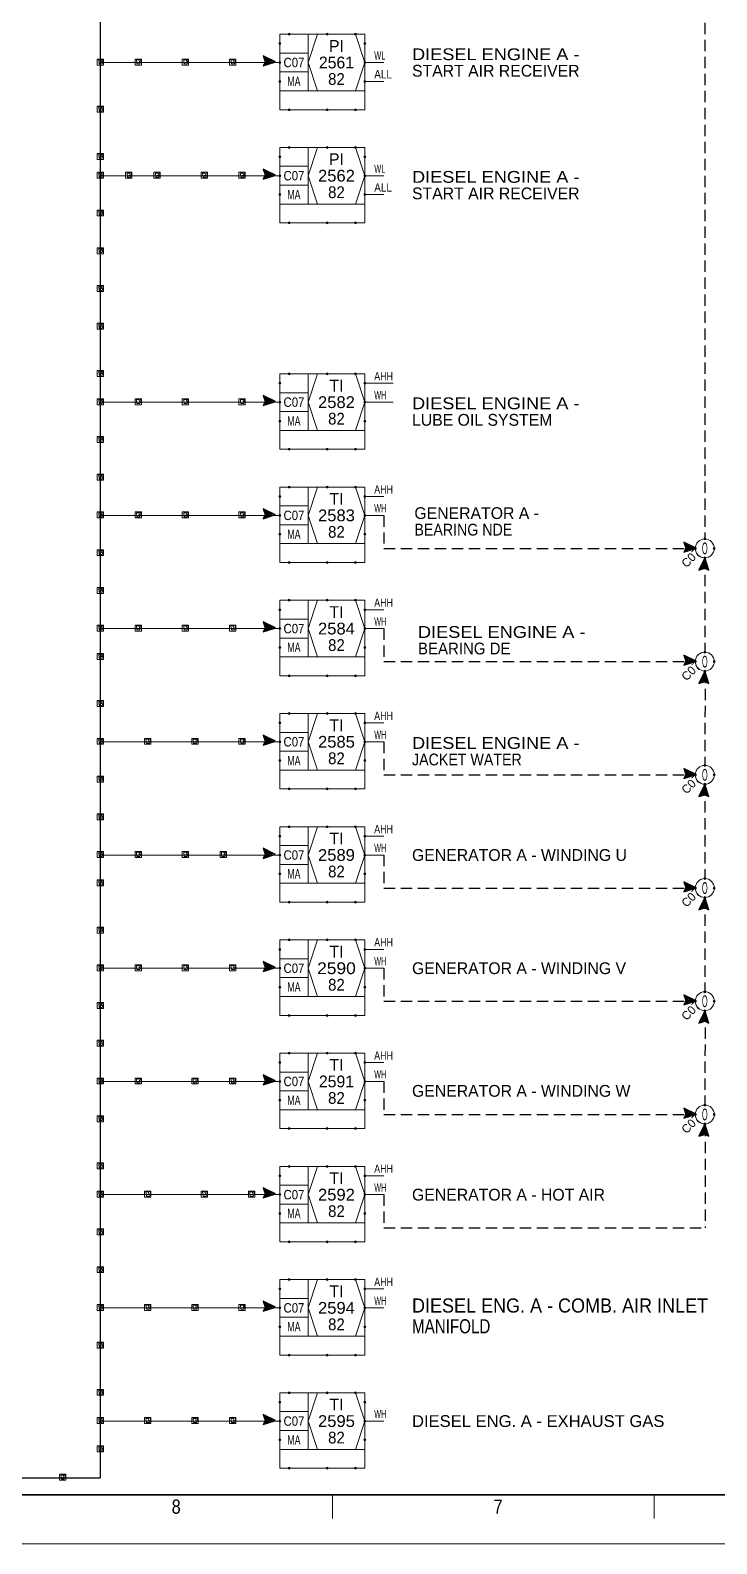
# Model space of a CAD drawing. Header units: millimetres. Extents: x 0 to 841, y 0 to 594.
# Drawn here: x 287.2 to 432.5, y 0 to 320.8 of the extents above; entities that cross this region are included whole.
import ezdxf
from ezdxf.enums import TextEntityAlignment as Align

# ---------------------------------------------------------------- set-up
doc = ezdxf.new("R2010")
doc.units = ezdxf.units.MM
doc.header["$LTSCALE"] = 0.8
doc.header["$PDMODE"] = 32
doc.header["$PDSIZE"] = 0.4
doc.linetypes.add('LONG_DASHED', pattern=[7.5, 6, -1.5])
doc.linetypes.add('MEDIUM_DASHED', pattern=[4.5, 3, -1.5])
for name, color, linetype, lineweight in [('1', 7, 'Continuous', 13), ('12', 7, 'Continuous', 35), ('14', 7, 'MEDIUM_DASHED', 25), ('46', 7, 'Continuous', 13), ('48', 7, 'Continuous', 13), ('50', 7, 'Continuous', 35), ('9', 7, 'Continuous', 13)]:
    doc.layers.add(name, color=color, linetype=linetype, lineweight=lineweight)
doc.layers.add('34', color=7, linetype='Continuous')
doc.layers.add('45', color=7, linetype='Continuous')

msp = doc.modelspace()

# ---------------------------------------------------------------- linework, layer by layer
at = {"layer": '1'}
for p, q in [((340, 314), (302, 314)), ((340, 290), (302, 290)), ((340, 242), (302, 242)), ((340, 218), (302, 218)), ((340, 194), (302, 194)), ((340, 170), (302, 170)), ((340, 146), (302, 146)), ((340, 122), (302, 122)), ((340, 98), (302, 98)), ((340, 74), (302, 74)), ((340, 50), (302, 50)), ((340, 26), (302, 26)), ((351.1362, 10.3819), (351.1362, 5.348)), ((419.2969, 10.3819), (419.2969, 5.348))]:
    msp.add_line(p, q, dxfattribs=at)
at = {"layer": '1', "lineweight": 25}
msp.add_line((132, 14), (302, 14), dxfattribs=at)
at = {"layer": '1', "lineweight": 35}
msp.add_line((648.9504, 10.3819), (10.3331, 10.3819), dxfattribs=at)
at = {"layer": '1', "lineweight": 25}
msp.add_lwpolyline([(302, 572), (302, 432), (302, 262), (302, 70), (302, 14)], dxfattribs=at)
at = {"layer": '1'}
for points in [[(301.9843, 314.0157), (302.2992, 314.0945), (302.2205, 314.5669), (301.6693, 314.5669), (301.748, 313.7008), (302.378, 313.7008), (302.6142, 314.3307), (302.378, 314.7244), (301.5118, 314.7244), (301.3543, 314.7244), (301.3543, 313.4646), (302.6929, 313.4646), (302.6929, 314.7244), (302.2205, 314.7244)], [(309.9843, 314.0157), (310.2992, 314.0945), (310.2205, 314.5669), (309.6693, 314.5669), (309.748, 313.7008), (310.378, 313.7008), (310.6142, 314.3307), (310.378, 314.7244), (309.5118, 314.7244), (309.3543, 314.7244), (309.3543, 313.4646), (310.6929, 313.4646), (310.6929, 314.7244), (310.2205, 314.7244)], [(319.9843, 314.0157), (320.2992, 314.0945), (320.2205, 314.5669), (319.6693, 314.5669), (319.748, 313.7008), (320.378, 313.7008), (320.6142, 314.3307), (320.378, 314.7244), (319.5118, 314.7244), (319.3543, 314.7244), (319.3543, 313.4646), (320.6929, 313.4646), (320.6929, 314.7244), (320.2205, 314.7244)], [(329.9843, 314.0157), (330.2992, 314.0945), (330.2205, 314.5669), (329.6693, 314.5669), (329.748, 313.7008), (330.378, 313.7008), (330.6142, 314.3307), (330.378, 314.7244), (329.5118, 314.7244), (329.3543, 314.7244), (329.3543, 313.4646), (330.6929, 313.4646), (330.6929, 314.7244), (330.2205, 314.7244)], [(301.9843, 304.0157), (302.2992, 304.0945), (302.2205, 304.5669), (301.6693, 304.5669), (301.748, 303.7008), (302.378, 303.7008), (302.6142, 304.3307), (302.378, 304.7244), (301.5118, 304.7244), (301.3543, 304.7244), (301.3543, 303.4646), (302.6929, 303.4646), (302.6929, 304.7244), (302.2205, 304.7244)], [(301.9843, 294.0157), (302.2992, 294.0945), (302.2205, 294.5669), (301.6693, 294.5669), (301.748, 293.7008), (302.378, 293.7008), (302.6142, 294.3307), (302.378, 294.7244), (301.5118, 294.7244), (301.3543, 294.7244), (301.3543, 293.4646), (302.6929, 293.4646), (302.6929, 294.7244), (302.2205, 294.7244)], [(301.9843, 290.0157), (302.2992, 290.0945), (302.2205, 290.5669), (301.6693, 290.5669), (301.748, 289.7008), (302.378, 289.7008), (302.6142, 290.3307), (302.378, 290.7244), (301.5118, 290.7244), (301.3543, 290.7244), (301.3543, 289.4646), (302.6929, 289.4646), (302.6929, 290.7244), (302.2205, 290.7244)], [(307.9843, 290.0157), (308.2992, 290.0945), (308.2205, 290.5669), (307.6693, 290.5669), (307.748, 289.7008), (308.378, 289.7008), (308.6142, 290.3307), (308.378, 290.7244), (307.5118, 290.7244), (307.3543, 290.7244), (307.3543, 289.4646), (308.6929, 289.4646), (308.6929, 290.7244), (308.2205, 290.7244)], [(313.9843, 290.0157), (314.2992, 290.0945), (314.2205, 290.5669), (313.6693, 290.5669), (313.748, 289.7008), (314.378, 289.7008), (314.6142, 290.3307), (314.378, 290.7244), (313.5118, 290.7244), (313.3543, 290.7244), (313.3543, 289.4646), (314.6929, 289.4646), (314.6929, 290.7244), (314.2205, 290.7244)], [(323.9843, 290.0157), (324.2992, 290.0945), (324.2205, 290.5669), (323.6693, 290.5669), (323.748, 289.7008), (324.378, 289.7008), (324.6142, 290.3307), (324.378, 290.7244), (323.5118, 290.7244), (323.3543, 290.7244), (323.3543, 289.4646), (324.6929, 289.4646), (324.6929, 290.7244), (324.2205, 290.7244)], [(331.9843, 290.0157), (332.2992, 290.0945), (332.2205, 290.5669), (331.6693, 290.5669), (331.748, 289.7008), (332.378, 289.7008), (332.6142, 290.3307), (332.378, 290.7244), (331.5118, 290.7244), (331.3543, 290.7244), (331.3543, 289.4646), (332.6929, 289.4646), (332.6929, 290.7244), (332.2205, 290.7244)], [(301.9843, 282.0157), (302.2992, 282.0945), (302.2205, 282.5669), (301.6693, 282.5669), (301.748, 281.7008), (302.378, 281.7008), (302.6142, 282.3307), (302.378, 282.7244), (301.5118, 282.7244), (301.3543, 282.7244), (301.3543, 281.4646), (302.6929, 281.4646), (302.6929, 282.7244), (302.2205, 282.7244)], [(301.9843, 274.0157), (302.2992, 274.0945), (302.2205, 274.5669), (301.6693, 274.5669), (301.748, 273.7008), (302.378, 273.7008), (302.6142, 274.3307), (302.378, 274.7244), (301.5118, 274.7244), (301.3543, 274.7244), (301.3543, 273.4646), (302.6929, 273.4646), (302.6929, 274.7244), (302.2205, 274.7244)], [(301.9843, 266.0157), (302.2992, 266.0945), (302.2205, 266.5669), (301.6693, 266.5669), (301.748, 265.7008), (302.378, 265.7008), (302.6142, 266.3307), (302.378, 266.7244), (301.5118, 266.7244), (301.3543, 266.7244), (301.3543, 265.4646), (302.6929, 265.4646), (302.6929, 266.7244), (302.2205, 266.7244)], [(301.9843, 258.0157), (302.2992, 258.0945), (302.2205, 258.5669), (301.6693, 258.5669), (301.748, 257.7008), (302.378, 257.7008), (302.6142, 258.3307), (302.378, 258.7244), (301.5118, 258.7244), (301.3543, 258.7244), (301.3543, 257.4646), (302.6929, 257.4646), (302.6929, 258.7244), (302.2205, 258.7244)], [(301.9843, 248.0157), (302.2992, 248.0945), (302.2205, 248.5669), (301.6693, 248.5669), (301.748, 247.7008), (302.378, 247.7008), (302.6142, 248.3307), (302.378, 248.7244), (301.5118, 248.7244), (301.3543, 248.7244), (301.3543, 247.4646), (302.6929, 247.4646), (302.6929, 248.7244), (302.2205, 248.7244)], [(301.9843, 242.0157), (302.2992, 242.0945), (302.2205, 242.5669), (301.6693, 242.5669), (301.748, 241.7008), (302.378, 241.7008), (302.6142, 242.3307), (302.378, 242.7244), (301.5118, 242.7244), (301.3543, 242.7244), (301.3543, 241.4646), (302.6929, 241.4646), (302.6929, 242.7244), (302.2205, 242.7244)], [(309.9843, 242.0157), (310.2992, 242.0945), (310.2205, 242.5669), (309.6693, 242.5669), (309.748, 241.7008), (310.378, 241.7008), (310.6142, 242.3307), (310.378, 242.7244), (309.5118, 242.7244), (309.3543, 242.7244), (309.3543, 241.4646), (310.6929, 241.4646), (310.6929, 242.7244), (310.2205, 242.7244)], [(319.9843, 242.0157), (320.2992, 242.0945), (320.2205, 242.5669), (319.6693, 242.5669), (319.748, 241.7008), (320.378, 241.7008), (320.6142, 242.3307), (320.378, 242.7244), (319.5118, 242.7244), (319.3543, 242.7244), (319.3543, 241.4646), (320.6929, 241.4646), (320.6929, 242.7244), (320.2205, 242.7244)], [(331.9843, 242.0157), (332.2992, 242.0945), (332.2205, 242.5669), (331.6693, 242.5669), (331.748, 241.7008), (332.378, 241.7008), (332.6142, 242.3307), (332.378, 242.7244), (331.5118, 242.7244), (331.3543, 242.7244), (331.3543, 241.4646), (332.6929, 241.4646), (332.6929, 242.7244), (332.2205, 242.7244)], [(301.9843, 234.0157), (302.2992, 234.0945), (302.2205, 234.5669), (301.6693, 234.5669), (301.748, 233.7008), (302.378, 233.7008), (302.6142, 234.3307), (302.378, 234.7244), (301.5118, 234.7244), (301.3543, 234.7244), (301.3543, 233.4646), (302.6929, 233.4646), (302.6929, 234.7244), (302.2205, 234.7244)], [(301.9843, 226.0157), (302.2992, 226.0945), (302.2205, 226.5669), (301.6693, 226.5669), (301.748, 225.7008), (302.378, 225.7008), (302.6142, 226.3307), (302.378, 226.7244), (301.5118, 226.7244), (301.3543, 226.7244), (301.3543, 225.4646), (302.6929, 225.4646), (302.6929, 226.7244), (302.2205, 226.7244)], [(301.9843, 218.0157), (302.2992, 218.0945), (302.2205, 218.5669), (301.6693, 218.5669), (301.748, 217.7008), (302.378, 217.7008), (302.6142, 218.3307), (302.378, 218.7244), (301.5118, 218.7244), (301.3543, 218.7244), (301.3543, 217.4646), (302.6929, 217.4646), (302.6929, 218.7244), (302.2205, 218.7244)], [(309.9843, 218.0157), (310.2992, 218.0945), (310.2205, 218.5669), (309.6693, 218.5669), (309.748, 217.7008), (310.378, 217.7008), (310.6142, 218.3307), (310.378, 218.7244), (309.5118, 218.7244), (309.3543, 218.7244), (309.3543, 217.4646), (310.6929, 217.4646), (310.6929, 218.7244), (310.2205, 218.7244)], [(319.9843, 218.0157), (320.2992, 218.0945), (320.2205, 218.5669), (319.6693, 218.5669), (319.748, 217.7008), (320.378, 217.7008), (320.6142, 218.3307), (320.378, 218.7244), (319.5118, 218.7244), (319.3543, 218.7244), (319.3543, 217.4646), (320.6929, 217.4646), (320.6929, 218.7244), (320.2205, 218.7244)], [(331.9843, 218.0157), (332.2992, 218.0945), (332.2205, 218.5669), (331.6693, 218.5669), (331.748, 217.7008), (332.378, 217.7008), (332.6142, 218.3307), (332.378, 218.7244), (331.5118, 218.7244), (331.3543, 218.7244), (331.3543, 217.4646), (332.6929, 217.4646), (332.6929, 218.7244), (332.2205, 218.7244)], [(301.9843, 210.0157), (302.2992, 210.0945), (302.2205, 210.5669), (301.6693, 210.5669), (301.748, 209.7008), (302.378, 209.7008), (302.6142, 210.3307), (302.378, 210.7244), (301.5118, 210.7244), (301.3543, 210.7244), (301.3543, 209.4646), (302.6929, 209.4646), (302.6929, 210.7244), (302.2205, 210.7244)], [(301.9843, 202.0157), (302.2992, 202.0945), (302.2205, 202.5669), (301.6693, 202.5669), (301.748, 201.7008), (302.378, 201.7008), (302.6142, 202.3307), (302.378, 202.7244), (301.5118, 202.7244), (301.3543, 202.7244), (301.3543, 201.4646), (302.6929, 201.4646), (302.6929, 202.7244), (302.2205, 202.7244)], [(301.9843, 194.0157), (302.2992, 194.0945), (302.2205, 194.5669), (301.6693, 194.5669), (301.748, 193.7008), (302.378, 193.7008), (302.6142, 194.3307), (302.378, 194.7244), (301.5118, 194.7244), (301.3543, 194.7244), (301.3543, 193.4646), (302.6929, 193.4646), (302.6929, 194.7244), (302.2205, 194.7244)], [(309.9843, 194.0157), (310.2992, 194.0945), (310.2205, 194.5669), (309.6693, 194.5669), (309.748, 193.7008), (310.378, 193.7008), (310.6142, 194.3307), (310.378, 194.7244), (309.5118, 194.7244), (309.3543, 194.7244), (309.3543, 193.4646), (310.6929, 193.4646), (310.6929, 194.7244), (310.2205, 194.7244)], [(319.9843, 194.0157), (320.2992, 194.0945), (320.2205, 194.5669), (319.6693, 194.5669), (319.748, 193.7008), (320.378, 193.7008), (320.6142, 194.3307), (320.378, 194.7244), (319.5118, 194.7244), (319.3543, 194.7244), (319.3543, 193.4646), (320.6929, 193.4646), (320.6929, 194.7244), (320.2205, 194.7244)], [(329.9843, 194.0157), (330.2992, 194.0945), (330.2205, 194.5669), (329.6693, 194.5669), (329.748, 193.7008), (330.378, 193.7008), (330.6142, 194.3307), (330.378, 194.7244), (329.5118, 194.7244), (329.3543, 194.7244), (329.3543, 193.4646), (330.6929, 193.4646), (330.6929, 194.7244), (330.2205, 194.7244)], [(301.9843, 188.0157), (302.2992, 188.0945), (302.2205, 188.5669), (301.6693, 188.5669), (301.748, 187.7008), (302.378, 187.7008), (302.6142, 188.3307), (302.378, 188.7244), (301.5118, 188.7244), (301.3543, 188.7244), (301.3543, 187.4646), (302.6929, 187.4646), (302.6929, 188.7244), (302.2205, 188.7244)], [(301.9843, 178.0157), (302.2992, 178.0945), (302.2205, 178.5669), (301.6693, 178.5669), (301.748, 177.7008), (302.378, 177.7008), (302.6142, 178.3307), (302.378, 178.7244), (301.5118, 178.7244), (301.3543, 178.7244), (301.3543, 177.4646), (302.6929, 177.4646), (302.6929, 178.7244), (302.2205, 178.7244)], [(301.9843, 170.0157), (302.2992, 170.0945), (302.2205, 170.5669), (301.6693, 170.5669), (301.748, 169.7008), (302.378, 169.7008), (302.6142, 170.3307), (302.378, 170.7244), (301.5118, 170.7244), (301.3543, 170.7244), (301.3543, 169.4646), (302.6929, 169.4646), (302.6929, 170.7244), (302.2205, 170.7244)], [(311.9843, 170.0157), (312.2992, 170.0945), (312.2205, 170.5669), (311.6693, 170.5669), (311.748, 169.7008), (312.378, 169.7008), (312.6142, 170.3307), (312.378, 170.7244), (311.5118, 170.7244), (311.3543, 170.7244), (311.3543, 169.4646), (312.6929, 169.4646), (312.6929, 170.7244), (312.2205, 170.7244)], [(321.9843, 170.0157), (322.2992, 170.0945), (322.2205, 170.5669), (321.6693, 170.5669), (321.748, 169.7008), (322.378, 169.7008), (322.6142, 170.3307), (322.378, 170.7244), (321.5118, 170.7244), (321.3543, 170.7244), (321.3543, 169.4646), (322.6929, 169.4646), (322.6929, 170.7244), (322.2205, 170.7244)], [(331.9843, 170.0157), (332.2992, 170.0945), (332.2205, 170.5669), (331.6693, 170.5669), (331.748, 169.7008), (332.378, 169.7008), (332.6142, 170.3307), (332.378, 170.7244), (331.5118, 170.7244), (331.3543, 170.7244), (331.3543, 169.4646), (332.6929, 169.4646), (332.6929, 170.7244), (332.2205, 170.7244)], [(301.9843, 162.0157), (302.2992, 162.0945), (302.2205, 162.5669), (301.6693, 162.5669), (301.748, 161.7008), (302.378, 161.7008), (302.6142, 162.3307), (302.378, 162.7244), (301.5118, 162.7244), (301.3543, 162.7244), (301.3543, 161.4646), (302.6929, 161.4646), (302.6929, 162.7244), (302.2205, 162.7244)], [(301.9843, 154.0157), (302.2992, 154.0945), (302.2205, 154.5669), (301.6693, 154.5669), (301.748, 153.7008), (302.378, 153.7008), (302.6142, 154.3307), (302.378, 154.7244), (301.5118, 154.7244), (301.3543, 154.7244), (301.3543, 153.4646), (302.6929, 153.4646), (302.6929, 154.7244), (302.2205, 154.7244)], [(301.9843, 146.0157), (302.2992, 146.0945), (302.2205, 146.5669), (301.6693, 146.5669), (301.748, 145.7008), (302.378, 145.7008), (302.6142, 146.3307), (302.378, 146.7244), (301.5118, 146.7244), (301.3543, 146.7244), (301.3543, 145.4646), (302.6929, 145.4646), (302.6929, 146.7244), (302.2205, 146.7244)], [(309.9843, 146.0157), (310.2992, 146.0945), (310.2205, 146.5669), (309.6693, 146.5669), (309.748, 145.7008), (310.378, 145.7008), (310.6142, 146.3307), (310.378, 146.7244), (309.5118, 146.7244), (309.3543, 146.7244), (309.3543, 145.4646), (310.6929, 145.4646), (310.6929, 146.7244), (310.2205, 146.7244)], [(319.9843, 146.0157), (320.2992, 146.0945), (320.2205, 146.5669), (319.6693, 146.5669), (319.748, 145.7008), (320.378, 145.7008), (320.6142, 146.3307), (320.378, 146.7244), (319.5118, 146.7244), (319.3543, 146.7244), (319.3543, 145.4646), (320.6929, 145.4646), (320.6929, 146.7244), (320.2205, 146.7244)], [(327.9843, 146.0157), (328.2992, 146.0945), (328.2205, 146.5669), (327.6693, 146.5669), (327.748, 145.7008), (328.378, 145.7008), (328.6142, 146.3307), (328.378, 146.7244), (327.5118, 146.7244), (327.3543, 146.7244), (327.3543, 145.4646), (328.6929, 145.4646), (328.6929, 146.7244), (328.2205, 146.7244)], [(301.9843, 140.0157), (302.2992, 140.0945), (302.2205, 140.5669), (301.6693, 140.5669), (301.748, 139.7008), (302.378, 139.7008), (302.6142, 140.3307), (302.378, 140.7244), (301.5118, 140.7244), (301.3543, 140.7244), (301.3543, 139.4646), (302.6929, 139.4646), (302.6929, 140.7244), (302.2205, 140.7244)], [(301.9843, 130.0157), (302.2992, 130.0945), (302.2205, 130.5669), (301.6693, 130.5669), (301.748, 129.7008), (302.378, 129.7008), (302.6142, 130.3307), (302.378, 130.7244), (301.5118, 130.7244), (301.3543, 130.7244), (301.3543, 129.4646), (302.6929, 129.4646), (302.6929, 130.7244), (302.2205, 130.7244)], [(301.9843, 122.0157), (302.2992, 122.0945), (302.2205, 122.5669), (301.6693, 122.5669), (301.748, 121.7008), (302.378, 121.7008), (302.6142, 122.3307), (302.378, 122.7244), (301.5118, 122.7244), (301.3543, 122.7244), (301.3543, 121.4646), (302.6929, 121.4646), (302.6929, 122.7244), (302.2205, 122.7244)], [(309.9843, 122.0157), (310.2992, 122.0945), (310.2205, 122.5669), (309.6693, 122.5669), (309.748, 121.7008), (310.378, 121.7008), (310.6142, 122.3307), (310.378, 122.7244), (309.5118, 122.7244), (309.3543, 122.7244), (309.3543, 121.4646), (310.6929, 121.4646), (310.6929, 122.7244), (310.2205, 122.7244)], [(319.9843, 122.0157), (320.2992, 122.0945), (320.2205, 122.5669), (319.6693, 122.5669), (319.748, 121.7008), (320.378, 121.7008), (320.6142, 122.3307), (320.378, 122.7244), (319.5118, 122.7244), (319.3543, 122.7244), (319.3543, 121.4646), (320.6929, 121.4646), (320.6929, 122.7244), (320.2205, 122.7244)], [(329.9843, 122.0157), (330.2992, 122.0945), (330.2205, 122.5669), (329.6693, 122.5669), (329.748, 121.7008), (330.378, 121.7008), (330.6142, 122.3307), (330.378, 122.7244), (329.5118, 122.7244), (329.3543, 122.7244), (329.3543, 121.4646), (330.6929, 121.4646), (330.6929, 122.7244), (330.2205, 122.7244)], [(301.9843, 114.0157), (302.2992, 114.0945), (302.2205, 114.5669), (301.6693, 114.5669), (301.748, 113.7008), (302.378, 113.7008), (302.6142, 114.3307), (302.378, 114.7244), (301.5118, 114.7244), (301.3543, 114.7244), (301.3543, 113.4646), (302.6929, 113.4646), (302.6929, 114.7244), (302.2205, 114.7244)], [(301.9843, 106.0157), (302.2992, 106.0945), (302.2205, 106.5669), (301.6693, 106.5669), (301.748, 105.7008), (302.378, 105.7008), (302.6142, 106.3307), (302.378, 106.7244), (301.5118, 106.7244), (301.3543, 106.7244), (301.3543, 105.4646), (302.6929, 105.4646), (302.6929, 106.7244), (302.2205, 106.7244)], [(301.9843, 98.0157), (302.2992, 98.0945), (302.2205, 98.5669), (301.6693, 98.5669), (301.748, 97.7008), (302.378, 97.7008), (302.6142, 98.3307), (302.378, 98.7244), (301.5118, 98.7244), (301.3543, 98.7244), (301.3543, 97.4646), (302.6929, 97.4646), (302.6929, 98.7244), (302.2205, 98.7244)], [(309.9843, 98.0157), (310.2992, 98.0945), (310.2205, 98.5669), (309.6693, 98.5669), (309.748, 97.7008), (310.378, 97.7008), (310.6142, 98.3307), (310.378, 98.7244), (309.5118, 98.7244), (309.3543, 98.7244), (309.3543, 97.4646), (310.6929, 97.4646), (310.6929, 98.7244), (310.2205, 98.7244)], [(321.9843, 98.0157), (322.2992, 98.0945), (322.2205, 98.5669), (321.6693, 98.5669), (321.748, 97.7008), (322.378, 97.7008), (322.6142, 98.3307), (322.378, 98.7244), (321.5118, 98.7244), (321.3543, 98.7244), (321.3543, 97.4646), (322.6929, 97.4646), (322.6929, 98.7244), (322.2205, 98.7244)], [(329.9843, 98.0157), (330.2992, 98.0945), (330.2205, 98.5669), (329.6693, 98.5669), (329.748, 97.7008), (330.378, 97.7008), (330.6142, 98.3307), (330.378, 98.7244), (329.5118, 98.7244), (329.3543, 98.7244), (329.3543, 97.4646), (330.6929, 97.4646), (330.6929, 98.7244), (330.2205, 98.7244)], [(301.9843, 90.0157), (302.2992, 90.0945), (302.2205, 90.5669), (301.6693, 90.5669), (301.748, 89.7008), (302.378, 89.7008), (302.6142, 90.3307), (302.378, 90.7244), (301.5118, 90.7244), (301.3543, 90.7244), (301.3543, 89.4646), (302.6929, 89.4646), (302.6929, 90.7244), (302.2205, 90.7244)], [(301.9843, 80.0157), (302.2992, 80.0945), (302.2205, 80.5669), (301.6693, 80.5669), (301.748, 79.7008), (302.378, 79.7008), (302.6142, 80.3307), (302.378, 80.7244), (301.5118, 80.7244), (301.3543, 80.7244), (301.3543, 79.4646), (302.6929, 79.4646), (302.6929, 80.7244), (302.2205, 80.7244)], [(301.9843, 74.0157), (302.2992, 74.0945), (302.2205, 74.5669), (301.6693, 74.5669), (301.748, 73.7008), (302.378, 73.7008), (302.6142, 74.3307), (302.378, 74.7244), (301.5118, 74.7244), (301.3543, 74.7244), (301.3543, 73.4646), (302.6929, 73.4646), (302.6929, 74.7244), (302.2205, 74.7244)], [(311.9843, 74.0157), (312.2992, 74.0945), (312.2205, 74.5669), (311.6693, 74.5669), (311.748, 73.7008), (312.378, 73.7008), (312.6142, 74.3307), (312.378, 74.7244), (311.5118, 74.7244), (311.3543, 74.7244), (311.3543, 73.4646), (312.6929, 73.4646), (312.6929, 74.7244), (312.2205, 74.7244)], [(323.9843, 74.0157), (324.2992, 74.0945), (324.2205, 74.5669), (323.6693, 74.5669), (323.748, 73.7008), (324.378, 73.7008), (324.6142, 74.3307), (324.378, 74.7244), (323.5118, 74.7244), (323.3543, 74.7244), (323.3543, 73.4646), (324.6929, 73.4646), (324.6929, 74.7244), (324.2205, 74.7244)], [(333.9843, 74.0157), (334.2992, 74.0945), (334.2205, 74.5669), (333.6693, 74.5669), (333.748, 73.7008), (334.378, 73.7008), (334.6142, 74.3307), (334.378, 74.7244), (333.5118, 74.7244), (333.3543, 74.7244), (333.3543, 73.4646), (334.6929, 73.4646), (334.6929, 74.7244), (334.2205, 74.7244)], [(301.9843, 66.0157), (302.2992, 66.0945), (302.2205, 66.5669), (301.6693, 66.5669), (301.748, 65.7008), (302.378, 65.7008), (302.6142, 66.3307), (302.378, 66.7244), (301.5118, 66.7244), (301.3543, 66.7244), (301.3543, 65.4646), (302.6929, 65.4646), (302.6929, 66.7244), (302.2205, 66.7244)], [(301.9843, 58.0157), (302.2992, 58.0945), (302.2205, 58.5669), (301.6693, 58.5669), (301.748, 57.7008), (302.378, 57.7008), (302.6142, 58.3307), (302.378, 58.7244), (301.5118, 58.7244), (301.3543, 58.7244), (301.3543, 57.4646), (302.6929, 57.4646), (302.6929, 58.7244), (302.2205, 58.7244)], [(301.9843, 50.0157), (302.2992, 50.0945), (302.2205, 50.5669), (301.6693, 50.5669), (301.748, 49.7008), (302.378, 49.7008), (302.6142, 50.3307), (302.378, 50.7244), (301.5118, 50.7244), (301.3543, 50.7244), (301.3543, 49.4646), (302.6929, 49.4646), (302.6929, 50.7244), (302.2205, 50.7244)], [(311.9843, 50.0157), (312.2992, 50.0945), (312.2205, 50.5669), (311.6693, 50.5669), (311.748, 49.7008), (312.378, 49.7008), (312.6142, 50.3307), (312.378, 50.7244), (311.5118, 50.7244), (311.3543, 50.7244), (311.3543, 49.4646), (312.6929, 49.4646), (312.6929, 50.7244), (312.2205, 50.7244)], [(321.9843, 50.0157), (322.2992, 50.0945), (322.2205, 50.5669), (321.6693, 50.5669), (321.748, 49.7008), (322.378, 49.7008), (322.6142, 50.3307), (322.378, 50.7244), (321.5118, 50.7244), (321.3543, 50.7244), (321.3543, 49.4646), (322.6929, 49.4646), (322.6929, 50.7244), (322.2205, 50.7244)], [(331.9843, 50.0157), (332.2992, 50.0945), (332.2205, 50.5669), (331.6693, 50.5669), (331.748, 49.7008), (332.378, 49.7008), (332.6142, 50.3307), (332.378, 50.7244), (331.5118, 50.7244), (331.3543, 50.7244), (331.3543, 49.4646), (332.6929, 49.4646), (332.6929, 50.7244), (332.2205, 50.7244)], [(301.9843, 42.0157), (302.2992, 42.0945), (302.2205, 42.5669), (301.6693, 42.5669), (301.748, 41.7008), (302.378, 41.7008), (302.6142, 42.3307), (302.378, 42.7244), (301.5118, 42.7244), (301.3543, 42.7244), (301.3543, 41.4646), (302.6929, 41.4646), (302.6929, 42.7244), (302.2205, 42.7244)], [(301.9843, 32.0157), (302.2992, 32.0945), (302.2205, 32.5669), (301.6693, 32.5669), (301.748, 31.7008), (302.378, 31.7008), (302.6142, 32.3307), (302.378, 32.7244), (301.5118, 32.7244), (301.3543, 32.7244), (301.3543, 31.4646), (302.6929, 31.4646), (302.6929, 32.7244), (302.2205, 32.7244)], [(301.9843, 26.0157), (302.2992, 26.0945), (302.2205, 26.5669), (301.6693, 26.5669), (301.748, 25.7008), (302.378, 25.7008), (302.6142, 26.3307), (302.378, 26.7244), (301.5118, 26.7244), (301.3543, 26.7244), (301.3543, 25.4646), (302.6929, 25.4646), (302.6929, 26.7244), (302.2205, 26.7244)], [(311.9843, 26.0157), (312.2992, 26.0945), (312.2205, 26.5669), (311.6693, 26.5669), (311.748, 25.7008), (312.378, 25.7008), (312.6142, 26.3307), (312.378, 26.7244), (311.5118, 26.7244), (311.3543, 26.7244), (311.3543, 25.4646), (312.6929, 25.4646), (312.6929, 26.7244), (312.2205, 26.7244)], [(321.9843, 26.0157), (322.2992, 26.0945), (322.2205, 26.5669), (321.6693, 26.5669), (321.748, 25.7008), (322.378, 25.7008), (322.6142, 26.3307), (322.378, 26.7244), (321.5118, 26.7244), (321.3543, 26.7244), (321.3543, 25.4646), (322.6929, 25.4646), (322.6929, 26.7244), (322.2205, 26.7244)], [(329.9843, 26.0157), (330.2992, 26.0945), (330.2205, 26.5669), (329.6693, 26.5669), (329.748, 25.7008), (330.378, 25.7008), (330.6142, 26.3307), (330.378, 26.7244), (329.5118, 26.7244), (329.3543, 26.7244), (329.3543, 25.4646), (330.6929, 25.4646), (330.6929, 26.7244), (330.2205, 26.7244)], [(301.9843, 20.0157), (302.2992, 20.0945), (302.2205, 20.5669), (301.6693, 20.5669), (301.748, 19.7008), (302.378, 19.7008), (302.6142, 20.3307), (302.378, 20.7244), (301.5118, 20.7244), (301.3543, 20.7244), (301.3543, 19.4646), (302.6929, 19.4646), (302.6929, 20.7244), (302.2205, 20.7244)], [(293.9843, 14.0157), (294.2992, 14.0945), (294.2205, 14.5669), (293.6693, 14.5669), (293.748, 13.7008), (294.378, 13.7008), (294.6142, 14.3307), (294.378, 14.7244), (293.5118, 14.7244), (293.3543, 14.7244), (293.3543, 13.4646), (294.6929, 13.4646), (294.6929, 14.7244), (294.2205, 14.7244)]]:
    msp.add_lwpolyline(points, dxfattribs=at)
at = {"layer": '1', "linetype": 'LONG_DASHED', "lineweight": 25}
for points in [[(339.1181, 314.1417), (336.5039, 315.4173), (336.8976, 314.1575), (336.5039, 313.2913), (338.9449, 314.0787), (336.7402, 315.1024), (337.1339, 314.1575), (336.7402, 313.5276), (338.4724, 314.0787), (337.0551, 314.7874), (337.3701, 314.2362), (337.0551, 313.7638), (337.8425, 314.0787), (338, 314.1575), (337.5276, 314.3937), (337.5276, 314.2362), (337.685, 314.1575), (337.4488, 314)], [(339.1181, 290.1417), (336.5039, 291.4173), (336.8976, 290.1575), (336.5039, 289.2913), (338.9449, 290.0787), (336.7402, 291.1024), (337.1339, 290.1575), (336.7402, 289.5276), (338.4724, 290.0787), (337.0551, 290.7874), (337.3701, 290.2362), (337.0551, 289.7638), (337.8425, 290.0787), (338, 290.1575), (337.5276, 290.3937), (337.5276, 290.2362), (337.685, 290.1575), (337.4488, 290)], [(339.1181, 242.1417), (336.5039, 243.4173), (336.8976, 242.1575), (336.5039, 241.2913), (338.9449, 242.0787), (336.7402, 243.1024), (337.1339, 242.1575), (336.7402, 241.5276), (338.4724, 242.0787), (337.0551, 242.7874), (337.3701, 242.2362), (337.0551, 241.7638), (337.8425, 242.0787), (338, 242.1575), (337.5276, 242.3937), (337.5276, 242.2362), (337.685, 242.1575), (337.4488, 242)], [(339.1181, 218.1417), (336.5039, 219.4173), (336.8976, 218.1575), (336.5039, 217.2913), (338.9449, 218.0787), (336.7402, 219.1024), (337.1339, 218.1575), (336.7402, 217.5276), (338.4724, 218.0787), (337.0551, 218.7874), (337.3701, 218.2362), (337.0551, 217.7638), (337.8425, 218.0787), (338, 218.1575), (337.5276, 218.3937), (337.5276, 218.2362), (337.685, 218.1575), (337.4488, 218)], [(428.1732, 211.063), (425.5591, 212.3386), (425.9528, 211.0787), (425.5591, 210.2126), (428, 211), (425.7953, 212.0236), (426.189, 211.0787), (425.7953, 210.4488), (427.5276, 211), (426.1102, 211.7087), (426.4252, 211.1575), (426.1102, 210.685), (426.8976, 211), (427.0551, 211.0787), (426.5827, 211.315), (426.5827, 211.1575), (426.7402, 211.0787), (426.5039, 210.9213)], [(430, 209), (428.7244, 206.3858), (429.9843, 206.7795), (430.8504, 206.3858), (430.063, 208.8268), (429.0394, 206.622), (429.9843, 207.0157), (430.6142, 206.622), (430.063, 208.3543), (429.3543, 206.937), (429.9055, 207.252), (430.378, 206.937), (430.063, 207.7244), (429.9843, 207.8819), (429.748, 207.4094), (429.9055, 207.4094), (429.9843, 207.5669), (430.1417, 207.3307)], [(339.1181, 194.1417), (336.5039, 195.4173), (336.8976, 194.1575), (336.5039, 193.2913), (338.9449, 194.0787), (336.7402, 195.1024), (337.1339, 194.1575), (336.7402, 193.5276), (338.4724, 194.0787), (337.0551, 194.7874), (337.3701, 194.2362), (337.0551, 193.7638), (337.8425, 194.0787), (338, 194.1575), (337.5276, 194.3937), (337.5276, 194.2362), (337.685, 194.1575), (337.4488, 194)], [(428.1732, 187.063), (425.5591, 188.3386), (425.9528, 187.0787), (425.5591, 186.2126), (428, 187), (425.7953, 188.0236), (426.189, 187.0787), (425.7953, 186.4488), (427.5276, 187), (426.1102, 187.7087), (426.4252, 187.1575), (426.1102, 186.685), (426.8976, 187), (427.0551, 187.0787), (426.5827, 187.315), (426.5827, 187.1575), (426.7402, 187.0787), (426.5039, 186.9213)], [(430, 185), (428.7244, 182.3858), (429.9843, 182.7795), (430.8504, 182.3858), (430.063, 184.8268), (429.0394, 182.622), (429.9843, 183.0157), (430.6142, 182.622), (430.063, 184.3543), (429.3543, 182.937), (429.9055, 183.252), (430.378, 182.937), (430.063, 183.7244), (429.9843, 183.8819), (429.748, 183.4094), (429.9055, 183.4094), (429.9843, 183.5669), (430.1417, 183.3307)], [(339.1181, 170.1417), (336.5039, 171.4173), (336.8976, 170.1575), (336.5039, 169.2913), (338.9449, 170.0787), (336.7402, 171.1024), (337.1339, 170.1575), (336.7402, 169.5276), (338.4724, 170.0787), (337.0551, 170.7874), (337.3701, 170.2362), (337.0551, 169.7638), (337.8425, 170.0787), (338, 170.1575), (337.5276, 170.3937), (337.5276, 170.2362), (337.685, 170.1575), (337.4488, 170)], [(428.1732, 163.063), (425.5591, 164.3386), (425.9528, 163.0787), (425.5591, 162.2126), (428, 163), (425.7953, 164.0236), (426.189, 163.0787), (425.7953, 162.4488), (427.5276, 163), (426.1102, 163.7087), (426.4252, 163.1575), (426.1102, 162.685), (426.8976, 163), (427.0551, 163.0787), (426.5827, 163.315), (426.5827, 163.1575), (426.7402, 163.0787), (426.5039, 162.9213)], [(430, 161), (428.7244, 158.3858), (429.9843, 158.7795), (430.8504, 158.3858), (430.063, 160.8268), (429.0394, 158.622), (429.9843, 159.0157), (430.6142, 158.622), (430.063, 160.3543), (429.3543, 158.937), (429.9055, 159.252), (430.378, 158.937), (430.063, 159.7244), (429.9843, 159.8819), (429.748, 159.4094), (429.9055, 159.4094), (429.9843, 159.5669), (430.1417, 159.3307)], [(339.1181, 146.1417), (336.5039, 147.4173), (336.8976, 146.1575), (336.5039, 145.2913), (338.9449, 146.0787), (336.7402, 147.1024), (337.1339, 146.1575), (336.7402, 145.5276), (338.4724, 146.0787), (337.0551, 146.7874), (337.3701, 146.2362), (337.0551, 145.7638), (337.8425, 146.0787), (338, 146.1575), (337.5276, 146.3937), (337.5276, 146.2362), (337.685, 146.1575), (337.4488, 146)], [(428.1732, 139.063), (425.5591, 140.3386), (425.9528, 139.0787), (425.5591, 138.2126), (428, 139), (425.7953, 140.0236), (426.189, 139.0787), (425.7953, 138.4488), (427.5276, 139), (426.1102, 139.7087), (426.4252, 139.1575), (426.1102, 138.685), (426.8976, 139), (427.0551, 139.0787), (426.5827, 139.315), (426.5827, 139.1575), (426.7402, 139.0787), (426.5039, 138.9213)], [(430, 137), (428.7244, 134.3858), (429.9843, 134.7795), (430.8504, 134.3858), (430.063, 136.8268), (429.0394, 134.622), (429.9843, 135.0157), (430.6142, 134.622), (430.063, 136.3543), (429.3543, 134.937), (429.9055, 135.252), (430.378, 134.937), (430.063, 135.7244), (429.9843, 135.8819), (429.748, 135.4094), (429.9055, 135.4094), (429.9843, 135.5669), (430.1417, 135.3307)], [(339.1181, 122.1417), (336.5039, 123.4173), (336.8976, 122.1575), (336.5039, 121.2913), (338.9449, 122.0787), (336.7402, 123.1024), (337.1339, 122.1575), (336.7402, 121.5276), (338.4724, 122.0787), (337.0551, 122.7874), (337.3701, 122.2362), (337.0551, 121.7638), (337.8425, 122.0787), (338, 122.1575), (337.5276, 122.3937), (337.5276, 122.2362), (337.685, 122.1575), (337.4488, 122)], [(428.1732, 115.063), (425.5591, 116.3386), (425.9528, 115.0787), (425.5591, 114.2126), (428, 115), (425.7953, 116.0236), (426.189, 115.0787), (425.7953, 114.4488), (427.5276, 115), (426.1102, 115.7087), (426.4252, 115.1575), (426.1102, 114.685), (426.8976, 115), (427.0551, 115.0787), (426.5827, 115.315), (426.5827, 115.1575), (426.7402, 115.0787), (426.5039, 114.9213)], [(430, 113), (428.7244, 110.3858), (429.9843, 110.7795), (430.8504, 110.3858), (430.063, 112.8268), (429.0394, 110.622), (429.9843, 111.0157), (430.6142, 110.622), (430.063, 112.3543), (429.3543, 110.937), (429.9055, 111.252), (430.378, 110.937), (430.063, 111.7244), (429.9843, 111.8819), (429.748, 111.4094), (429.9055, 111.4094), (429.9843, 111.5669), (430.1417, 111.3307)], [(339.1181, 98.1417), (336.5039, 99.4173), (336.8976, 98.1575), (336.5039, 97.2913), (338.9449, 98.0787), (336.7402, 99.1024), (337.1339, 98.1575), (336.7402, 97.5276), (338.4724, 98.0787), (337.0551, 98.7874), (337.3701, 98.2362), (337.0551, 97.7638), (337.8425, 98.0787), (338, 98.1575), (337.5276, 98.3937), (337.5276, 98.2362), (337.685, 98.1575), (337.4488, 98)], [(428.1732, 91.063), (425.5591, 92.3386), (425.9528, 91.0787), (425.5591, 90.2126), (428, 91), (425.7953, 92.0236), (426.189, 91.0787), (425.7953, 90.4488), (427.5276, 91), (426.1102, 91.7087), (426.4252, 91.1575), (426.1102, 90.685), (426.8976, 91), (427.0551, 91.0787), (426.5827, 91.315), (426.5827, 91.1575), (426.7402, 91.0787), (426.5039, 90.9213)], [(430, 89), (428.7244, 86.3858), (429.9843, 86.7795), (430.8504, 86.3858), (430.063, 88.8268), (429.0394, 86.622), (429.9843, 87.0157), (430.6142, 86.622), (430.063, 88.3543), (429.3543, 86.937), (429.9055, 87.252), (430.378, 86.937), (430.063, 87.7244), (429.9843, 87.8819), (429.748, 87.4094), (429.9055, 87.4094), (429.9843, 87.5669), (430.1417, 87.3307)], [(339.1181, 74.1417), (336.5039, 75.4173), (336.8976, 74.1575), (336.5039, 73.2913), (338.9449, 74.0787), (336.7402, 75.1024), (337.1339, 74.1575), (336.7402, 73.5276), (338.4724, 74.0787), (337.0551, 74.7874), (337.3701, 74.2362), (337.0551, 73.7638), (337.8425, 74.0787), (338, 74.1575), (337.5276, 74.3937), (337.5276, 74.2362), (337.685, 74.1575), (337.4488, 74)], [(339.1181, 50.1417), (336.5039, 51.4173), (336.8976, 50.1575), (336.5039, 49.2913), (338.9449, 50.0787), (336.7402, 51.1024), (337.1339, 50.1575), (336.7402, 49.5276), (338.4724, 50.0787), (337.0551, 50.7874), (337.3701, 50.2362), (337.0551, 49.7638), (337.8425, 50.0787), (338, 50.1575), (337.5276, 50.3937), (337.5276, 50.2362), (337.685, 50.1575), (337.4488, 50)], [(339.1181, 26.1417), (336.5039, 27.4173), (336.8976, 26.1575), (336.5039, 25.2913), (338.9449, 26.0787), (336.7402, 27.1024), (337.1339, 26.1575), (336.7402, 25.5276), (338.4724, 26.0787), (337.0551, 26.7874), (337.3701, 26.2362), (337.0551, 25.7638), (337.8425, 26.0787), (338, 26.1575), (337.5276, 26.3937), (337.5276, 26.2362), (337.685, 26.1575), (337.4488, 26)]]:
    msp.add_lwpolyline(points, dxfattribs=at)
at = {"layer": '12', "lineweight": 13}
msp.add_lwpolyline([(0, 594), (841, 594), (841, 0), (0, 0)], close=True, dxfattribs=at)
at = {"layer": '14'}
for p, q in [((430, 452), (430, 213)), ((362, 218), (362, 211)), ((362, 211), (428, 211)), ((430, 209), (430, 189)), ((430.063, 184.8268), (430, 165)), ((430, 161), (430, 141)), ((430, 137), (430, 117)), ((430.0654, 113.0008), (430, 93)), ((430.063, 88.8268), (430.063, 67))]:
    msp.add_line(p, q, dxfattribs=at)
for points in [[(362, 194), (362, 187), (428, 187)], [(362, 170), (362, 163), (428, 163)], [(362, 146), (362, 139), (428, 139)], [(362, 122), (362, 115), (428, 115)], [(362, 98), (362, 91), (428, 91)], [(362, 74), (362, 67), (430.063, 67)]]:
    msp.add_lwpolyline(points, dxfattribs=at)
at = {"layer": '46'}
for p, q in [((358, 314), (362, 314)), ((358, 310), (362, 310)), ((358, 290), (362, 290)), ((358, 286), (362, 286)), ((358, 246), (364, 246)), ((358, 242), (364, 242)), ((358, 222), (362, 222)), ((358, 218), (362, 218)), ((358, 198), (362, 198)), ((358, 194), (362, 194)), ((358, 174), (362, 174)), ((358, 170), (362, 170)), ((358, 150), (362, 150)), ((358, 146), (362, 146)), ((358, 126), (362, 126)), ((358, 122), (362, 122)), ((358, 102), (362, 102)), ((358, 98), (362, 98)), ((358, 78), (362, 78)), ((358, 74), (362, 74)), ((358, 54), (362, 54)), ((358, 50), (362, 50)), ((358, 26), (362, 26))]:
    msp.add_line(p, q, dxfattribs=at)
at = {"layer": '48'}
for p, q in [((346, 320), (346, 308)), ((346, 316), (340, 316)), ((346, 312), (340, 312)), ((346, 296), (346, 284)), ((346, 292), (340, 292)), ((346, 288), (340, 288)), ((346, 248), (346, 236)), ((346, 244), (340, 244)), ((346, 240), (340, 240)), ((346, 224), (346, 212)), ((346, 220), (340, 220)), ((346, 216), (340, 216)), ((346, 200), (346, 188)), ((346, 196), (340, 196)), ((346, 192), (340, 192)), ((346, 176), (346, 164)), ((346, 172), (340, 172)), ((346, 168), (340, 168)), ((346, 152), (346, 140)), ((346, 148), (340, 148)), ((346, 144), (340, 144)), ((346, 128), (346, 116)), ((346, 124), (340, 124)), ((346, 120), (340, 120)), ((346, 104), (346, 92)), ((346, 100), (340, 100)), ((346, 96), (340, 96)), ((346, 80), (346, 68)), ((346, 76), (340, 76)), ((346, 72), (340, 72)), ((346, 56), (346, 44)), ((346, 52), (340, 52)), ((346, 48), (340, 48)), ((346, 32), (346, 20)), ((346, 28), (340, 28)), ((346, 24), (340, 24))]:
    msp.add_line(p, q, dxfattribs=at)
for points in [[(340, 320), (358, 320), (358, 308), (340, 308)], [(340, 296), (358, 296), (358, 284), (340, 284)], [(340, 248), (358, 248), (358, 236), (340, 236)], [(340, 224), (358, 224), (358, 212), (340, 212)], [(340, 200), (358, 200), (358, 188), (340, 188)], [(340, 176), (358, 176), (358, 164), (340, 164)], [(340, 152), (358, 152), (358, 140), (340, 140)], [(340, 128), (358, 128), (358, 116), (340, 116)], [(340, 104), (358, 104), (358, 92), (340, 92)], [(340, 80), (358, 80), (358, 68), (340, 68)], [(340, 56), (358, 56), (358, 44), (340, 44)], [(340, 32), (358, 32), (358, 20), (340, 20)]]:
    msp.add_lwpolyline(points, close=True, dxfattribs=at)
for points in [[(348, 320), (346, 314), (348, 308)], [(356, 308), (358, 314), (356, 320)], [(340, 308), (340, 304), (358, 304), (358, 308)], [(348, 296), (346, 290), (348, 284)], [(356, 284), (358, 290), (356, 296)], [(340, 284), (340, 280), (358, 280), (358, 284)], [(348, 248), (346, 242), (348, 236)], [(356, 236), (358, 242), (356, 248)], [(340, 236), (340, 232), (358, 232), (358, 236)], [(348, 224), (346, 218), (348, 212)], [(356, 212), (358, 218), (356, 224)], [(340, 212), (340, 208), (358, 208), (358, 212)], [(348, 200), (346, 194), (348, 188)], [(356, 188), (358, 194), (356, 200)], [(340, 188), (340, 184), (358, 184), (358, 188)], [(348, 176), (346, 170), (348, 164)], [(356, 164), (358, 170), (356, 176)], [(340, 164), (340, 160), (358, 160), (358, 164)], [(348, 152), (346, 146), (348, 140)], [(356, 140), (358, 146), (356, 152)], [(340, 140), (340, 136), (358, 136), (358, 140)], [(348, 128), (346, 122), (348, 116)], [(356, 116), (358, 122), (356, 128)], [(340, 116), (340, 112), (358, 112), (358, 116)], [(348, 104), (346, 98), (348, 92)], [(356, 92), (358, 98), (356, 104)], [(340, 92), (340, 88), (358, 88), (358, 92)], [(348, 80), (346, 74), (348, 68)], [(356, 68), (358, 74), (356, 80)], [(340, 68), (340, 64), (358, 64), (358, 68)], [(348, 56), (346, 50), (348, 44)], [(356, 44), (358, 50), (356, 56)], [(340, 44), (340, 40), (358, 40), (358, 44)], [(348, 32), (346, 26), (348, 20)], [(356, 20), (358, 26), (356, 32)], [(340, 20), (340, 16), (358, 16), (358, 20)]]:
    msp.add_lwpolyline(points, dxfattribs=at)
for centre in [(430, 211), (430, 187), (430, 163), (430, 139), (430, 115), (430, 91)]:
    msp.add_circle(centre, 2, dxfattribs=at)
for p in [(340, 318), (342, 320), (350, 320), (356, 320), (358, 318), (340, 314), (358, 314), (340, 310), (358, 310), (342, 304), (350, 304), (356, 304), (342, 296), (350, 296), (356, 296), (340, 294), (358, 294), (340, 290), (358, 290), (340, 286), (358, 286), (342, 280), (350, 280), (356, 280), (342, 248), (350, 248), (356, 248), (340, 246), (358, 246), (340, 242), (358, 242), (340, 238), (358, 238), (342, 232), (350, 232), (356, 232), (340, 222), (342, 224), (350, 224), (356, 224), (358, 222), (340, 218), (358, 218), (340, 214), (358, 214), (430, 213), (428, 211), (430, 209), (432, 211), (342, 208), (350, 208), (356, 208), (342, 200), (350, 200), (356, 200), (340, 198), (358, 198), (340, 194), (358, 194), (340, 190), (358, 190), (428, 187), (430, 189), (432, 187), (342, 184), (350, 184), (356, 184), (430, 185), (340, 174), (342, 176), (350, 176), (356, 176), (358, 174), (340, 170), (358, 170), (340, 166), (358, 166), (430, 165), (428, 163), (430, 161), (432, 163), (342, 160), (350, 160), (356, 160), (342, 152), (350, 152), (356, 152), (340, 150), (358, 150), (340, 146), (358, 146), (340, 142), (358, 142), (430, 141), (428, 139), (432, 139), (342, 136), (350, 136), (356, 136), (430, 137), (340, 126), (342, 128), (350, 128), (356, 128), (358, 126), (340, 122), (358, 122), (340, 118), (358, 118), (430, 117), (428, 115), (430, 113), (432, 115), (342, 112), (350, 112), (356, 112), (342, 104), (350, 104), (356, 104), (340, 102), (358, 102), (340, 98), (358, 98), (340, 94), (358, 94), (430, 93), (428, 91), (432, 91), (342, 88), (350, 88), (356, 88), (430, 89), (340, 78), (342, 80), (350, 80), (356, 80), (358, 78), (340, 74), (358, 74), (340, 70), (358, 70), (342, 64), (350, 64), (356, 64), (342, 56), (350, 56), (356, 56), (340, 54), (358, 54), (340, 50), (358, 50), (340, 46), (358, 46), (342, 40), (350, 40), (356, 40), (342, 32), (350, 32), (356, 32), (340, 30), (358, 30), (340, 26), (358, 26), (340, 22), (358, 22), (342, 16), (350, 16), (356, 16)]:
    msp.add_point(p, dxfattribs=at)
at = {"layer": '9'}
msp.add_lwpolyline([(0, 0), (841, 0), (841, 594), (0, 594)], close=True, dxfattribs=at)

# ---------------------------------------------------------------- texts
at = {"layer": '1'}
for s, height, width, p in [('O', 2.5, 0.4, (430.0004, 209.7496)), ('O', 2.5, 0.4, (430.0004, 185.7496)), ('O', 2.5, 0.4, (430.0004, 161.7496)), ('O', 2.5, 0.4, (430.0004, 137.7496)), ('O', 2.5, 0.4, (430.0004, 113.7496)), ('O', 2.5, 0.4, (430.0004, 89.7496)), ('8', 3.02, 0.85, (318.0638, 6.3543)), ('7', 3.02, 0.85, (386.2244, 6.3543))]:
    msp.add_text(s, height=height, dxfattribs=dict(at, width=width)).set_placement(p, align=Align.CENTER)
for s, width, p in [('DIESEL ENG. A - COMB. AIR INLET ', 0.95, (368, 49)), ('MANIFOLD', 0.8, (368, 44.6))]:
    msp.add_text(s, height=3, dxfattribs=dict(at, width=width)).set_placement(p)
at = {"layer": '12'}
for s, width, p in [('DIESEL ENGINE A - ', 1.15, (368, 314.5)), ('DIESEL ENGINE A - ', 1.15, (368, 288.5)), ('DIESEL ENGINE A - ', 1.15, (368, 240.5)), ('BEARING NDE', 0.9, (368.5047, 213.7244)), ('DIESEL ENGINE A - ', 1.15, (369.2614, 192.0276)), ('BEARING DE', 0.95, (369.2614, 188.5276)), ('DIESEL ENGINE A - ', 1.15, (368, 168.5)), ('JACKET WATER', 0.9, (368, 165)), ('DIESEL ENG. A - EXHAUST GAS', 1.05, (368, 24.7496))]:
    msp.add_text(s, height=2.5, dxfattribs=dict(at, width=width)).set_placement(p)
for s, p in [('START AIR RECEIVER', (368, 311)), ('START AIR RECEIVER', (368, 285)), ('LUBE OIL SYSTEM', (368, 237)), ('GENERATOR A - ', (368.5047, 217.2244)), ('GENERATOR A - WINDING U', (368, 144.7496)), ('GENERATOR A - WINDING V', (368, 120.7496)), ('GENERATOR A - WINDING W', (368, 94.7496)), ('GENERATOR A - HOT AIR', (368, 72.7496))]:
    msp.add_text(s, height=2.5, dxfattribs=at).set_placement(p)
at = {"layer": '34'}
for p in [(427.688, 208.3431), (427.688, 184.3431), (427.688, 160.3431), (427.688, 136.3431), (427.688, 112.3431), (427.688, 88.3431)]:
    msp.add_text('C07', height=1.8, rotation=45, dxfattribs=at).set_placement(p, align=Align.CENTER)
at = {"layer": '45'}
for s, width, p in [('WL', 0.65, (360, 314.6252)), ('ALL', 0.9, (360, 310.6252)), ('WL', 0.65, (360, 290.6252)), ('ALL', 0.9, (360, 286.6252)), ('AHH', 0.8, (360, 246.6252)), ('WH', 0.6, (360, 242.6252)), ('AHH', 0.8, (360, 222.6252)), ('WH', 0.6, (360, 218.6252)), ('AHH', 0.8, (360, 198.6252)), ('WH', 0.6, (360, 194.6252)), ('AHH', 0.8, (360, 174.6252)), ('WH', 0.6, (360, 170.6252)), ('AHH', 0.8, (360, 150.6252)), ('WH', 0.6, (360, 146.6252)), ('AHH', 0.8, (360, 126.6252)), ('WH', 0.6, (360, 122.6252)), ('AHH', 0.8, (360, 102.6252)), ('WH', 0.6, (360, 98.6252)), ('AHH', 0.8, (360, 78.6252)), ('WH', 0.6, (360, 74.6252)), ('AHH', 0.8, (360, 54.6252)), ('WH', 0.6, (360, 50.6252)), ('WH', 0.6, (360, 26.6252))]:
    msp.add_text(s, height=1.75, dxfattribs=dict(at, width=width)).set_placement(p)
at = {"layer": '50'}
for s, p in [('PI', (351.9996, 316.2496)), ('2561', (352, 312.7496)), ('PI', (351.9996, 292.2496)), ('TI', (351.9996, 244.2496)), ('TI', (351.9996, 220.2496)), ('TI', (351.9996, 196.2496)), ('TI', (351.9996, 172.2496)), ('TI', (351.9996, 148.2496)), ('TI', (351.9996, 124.2496)), ('TI', (351.9996, 100.2496)), ('2591', (352, 96.7496)), ('TI', (351.9996, 76.2496)), ('TI', (351.9996, 52.2496)), ('TI', (351.9996, 28.2496))]:
    msp.add_text(s, height=2.5, dxfattribs=at).set_placement(p, align=Align.CENTER)
for s, height, width, p in [('C07', 2, 0.9, (343, 313)), ('82', 2.5, 0.95, (351.9996, 309.2496)), ('MA', 2, 0.7, (342.9929, 309)), ('C07', 2, 0.9, (343, 289)), ('2562', 2.5, 1.05, (352, 288.7496)), ('MA', 2, 0.7, (342.9929, 285)), ('82', 2.5, 0.95, (351.9996, 285.2496)), ('C07', 2, 0.9, (343, 241)), ('2582', 2.5, 1.05, (352, 240.7496)), ('MA', 2, 0.7, (342.9929, 237)), ('82', 2.5, 0.95, (351.9996, 237.2496)), ('C07', 2, 0.9, (343, 217)), ('2583', 2.5, 1.05, (352, 216.7496)), ('MA', 2, 0.7, (342.9929, 213)), ('82', 2.5, 0.95, (351.9996, 213.2496)), ('C07', 2, 0.9, (343, 193)), ('2584', 2.5, 1.05, (352, 192.7496)), ('MA', 2, 0.7, (342.9929, 189)), ('82', 2.5, 0.95, (351.9996, 189.2496)), ('C07', 2, 0.9, (343, 169)), ('2585', 2.5, 1.05, (352, 168.7496)), ('MA', 2, 0.7, (342.9929, 165)), ('82', 2.5, 0.95, (351.9996, 165.2496)), ('C07', 2, 0.9, (343, 145)), ('2589', 2.5, 1.05, (352, 144.7496)), ('MA', 2, 0.7, (342.9929, 141)), ('82', 2.5, 0.95, (351.9996, 141.2496)), ('C07', 2, 0.9, (343, 121)), ('2590', 2.5, 1.1, (352.0004, 120.7496)), ('MA', 2, 0.7, (342.9929, 117)), ('82', 2.5, 0.95, (351.9996, 117.2496)), ('C07', 2, 0.9, (343, 97)), ('MA', 2, 0.7, (342.9929, 93)), ('82', 2.5, 0.95, (351.9996, 93.2496)), ('C07', 2, 0.9, (343, 73)), ('2592', 2.5, 1.05, (352, 72.7496)), ('MA', 2, 0.7, (342.9929, 69)), ('82', 2.5, 0.95, (351.9996, 69.2496)), ('C07', 2, 0.9, (343, 49)), ('2594', 2.5, 1.05, (352, 48.7496)), ('MA', 2, 0.7, (342.9929, 45)), ('82', 2.5, 0.95, (351.9996, 45.2496)), ('C07', 2, 0.9, (343, 25)), ('2595', 2.5, 1.05, (352, 24.7496)), ('MA', 2, 0.7, (342.9929, 21)), ('82', 2.5, 0.95, (351.9996, 21.2496))]:
    msp.add_text(s, height=height, dxfattribs=dict(at, width=width)).set_placement(p, align=Align.CENTER)

doc.saveas('drawing.dxf')
